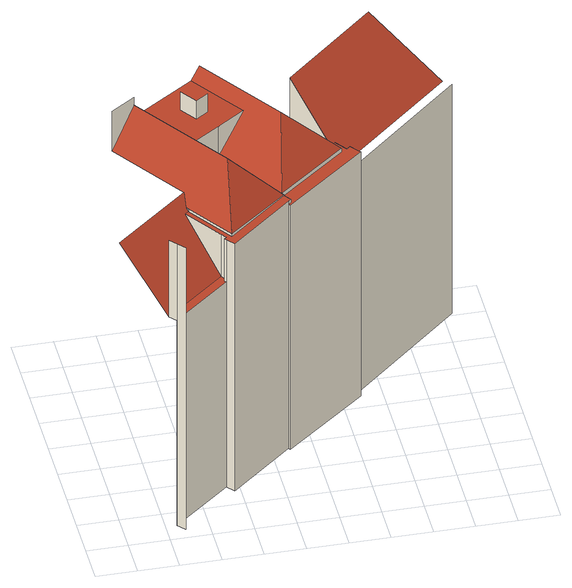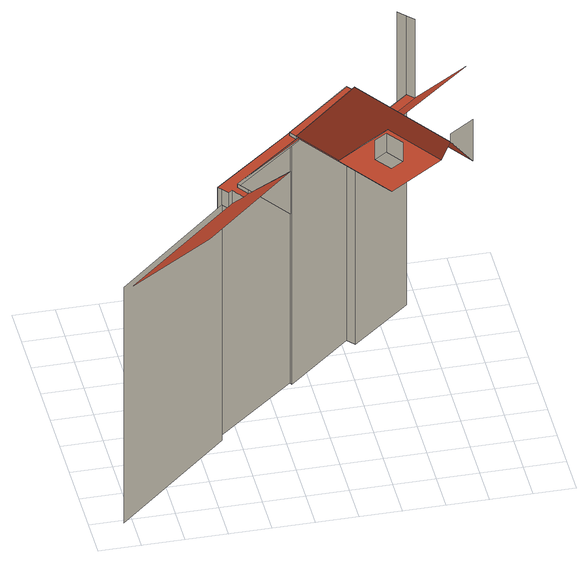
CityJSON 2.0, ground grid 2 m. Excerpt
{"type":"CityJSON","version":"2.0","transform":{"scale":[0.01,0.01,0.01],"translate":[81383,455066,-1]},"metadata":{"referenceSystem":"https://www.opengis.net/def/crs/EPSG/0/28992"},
"CityObjects":{
"building1":{"type":"Building","attributes":{"Volume":104797.07,"Dakoppervlakte":8542.52,"Muuroppervlakte":13883.88,"Vloeroppervlakte":5073.26,"hoogte_Z_max_in_m_NAP":34.28,"GEB_DOEL":"kantoorfunctie - kantoorfunctie,woonfunctie","yearOfConstruction":1620,"measuredHeight":34.75},"geometry":[{"type":"MultiSurface","lod":"2","boundaries":[[[0,1,2,3]],[[4,3,2,5,6]],[[7,8,3,4]],[[9,10,11,12,0,13,14]],[[15,16,17,18]],[[19,13,0,3,8,20]],[[9,21,10]],[[13,22,14]],[[21,23,24,15,18,11,10]],[[25,23,21,9]],[[8,26,27,20]],[[19,28,22,13]],[[20,27,28,19]],[[29,30,26,8,7]],[[25,9,14,22,28,27,26,30,31,32,33]],[[34,24,23]],[[35,15,24,34,36,37,38]],[[39,40,41,42]],[[37,43,38]],[[38,43,44,45,35],[46,39,42,47]],[[48,49,31,30,29]],[[46,50,40,39]],[[23,25,33,34]],[[44,43,37]],[[51,52,49,48]],[[34,33,53,54,36]],[[37,36,55,56,45,44]],[[32,57,53,33]],[[31,49,57,32]],[[58,55,36]],[[59,60,52,51]],[[49,52,60,61,62,63,64,65,66,54,53,57]],[[36,54,66,58]],[[67,68,69]],[[69,70,65]],[[65,70,58,66]],[[63,71,64]],[[62,72,71,63]],[[73,72,62,61,74]],[[75,74,61,60,59]],[[72,76,77,67,69,65,64,71]],[[78,79,74,75]]],"semantics":{"surfaces":[{"type":"WallSurface"},{"type":"RoofSurface"}],"values":[0,0,0,1,0,1,0,0,1,0,0,0,0,0,1,1,1,0,0,1,0,0,0,0,0,0,1,0,0,1,0,1,0,0,0,0,0,0,0,0,1,0]}}]}
},
"vertices":[
[221,135,1238],[221,135,1680],[252,101,1680],[252,101,1238],[252,101,53],[286,62,1680],[286,62,53],[538,340,53],[538,340,1238],[413,591,1481],[405,603,1496],[409,661,1541],[33,346,1541],[523,388,1238],[394,575,1481],[274,1124,1727],[274,1124,1772],[152,1041,1772],[152,1041,1541],[542,361,1238],[530,350,1238],[413,591,1496],[523,388,1481],[569,360,1496],[607,631,1727],[569,360,1481],[538,340,1481],[530,350,1481],[542,361,1481],[571,301,53],[571,301,1481],[882,568,1481],[896,580,1481],[872,616,1481],[872,616,1484],[324,1157,1658],[864,628,1484],[635,967,1484],[509,882,1658],[551,1046,1658],[551,1046,1764],[494,1130,1764],[494,1130,1658],[635,967,1658],[777,1063,1658],[591,1337,1658],[613,1087,1658],[556,1172,1658],[882,568,53],[882,568,1464],[613,1087,1764],[889,557,53],[889,557,1464],[872,616,1464],[864,628,1464],[928,938,1714],[637,1368,1714],[896,580,1464],[1206,908,1484],[1295,889,53],[1295,889,1464],[1279,909,1464],[1254,941,1464],[1236,924,1464],[1193,984,1464],[1169,963,1464],[1206,908,1464],[1023,1179,1723],[1023,1179,1484],[1157,980,1484],[1169,963,1484],[1236,924,1390],[1254,941,1390],[1254,941,1377],[1279,909,1377],[1279,909,53],[1800,1430,1390],[1485,1594,1723],[1841,1415,53],[1841,1415,1377]
]}
